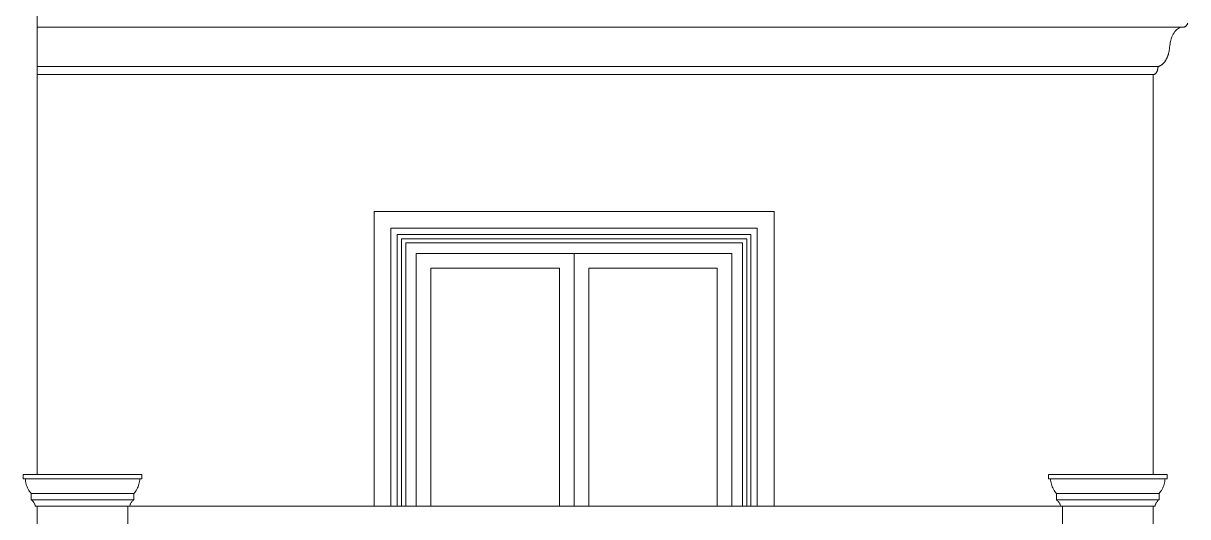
# Model space of a CAD drawing. Header units: millimetres. Extents: x 33748 to 451939, y -263262 to 62681.
# Drawn here: x 288848 to 294380, y -19047 to -16704 of the extents above; entities that cross this region are included whole.
import ezdxf

# ---------------------------------------------------------------- set-up
doc = ezdxf.new("R2010")
doc.units = ezdxf.units.MM
for name, color, linetype, lineweight in [('-DOOR', 137, 'Continuous', 9), ('-HATCH', 8, 'Continuous', 5), ('-LINE1', 7, 'Continuous', 18)]:
    doc.layers.add(name, color=color, linetype=linetype, lineweight=lineweight)
doc.layers.add('1-NETMANH', color=8, linetype='Continuous')

# ---------------------------------------------------------------- blocks, each defined once
blk = doc.blocks.new('cot lan can')
blk.add_line((-66.5, 1080), (-57, 1080))
for points in [[(-66.5, 1080), (-66.5, 1100), (496.5, 1100), (496.5, 1080), (-66.5, 1080)], [(-28.5, 1010), (-32.6, 1014.8), (-36.4, 1019.9), (-39.9, 1025.2), (-43.2, 1030.8), (-46.1, 1036.5), (-48.6, 1042.3), (-50.9, 1048.4), (-52.8, 1054.5), (-54.4, 1060.8), (-55.6, 1067.1), (-56.5, 1073.5), (-57, 1080)], [(487, 1080), (486.5, 1073.5), (485.6, 1067.1), (484.4, 1060.8), (482.8, 1054.5), (480.9, 1048.4), (478.6, 1042.3), (476.1, 1036.5), (473.2, 1030.8), (469.9, 1025.2), (466.4, 1019.9), (462.6, 1014.8), (458.5, 1010)], [(-28.5, 980), (-28.5, 1010), (458.5, 1010), (458.5, 980)], [(-10.8, 956), (-11.8, 959), (-12.9, 961.8), (-14.3, 964.6), (-15.8, 967.2), (-17.6, 969.7), (-18.4, 970.7), (-19.5, 972.1), (-21.5, 974.3), (-23.7, 976.4), (-26.1, 978.3), (-28.5, 980), (458.5, 980), (456.1, 978.3), (453.7, 976.4), (451.5, 974.3), (449.5, 972.1), (447.6, 969.7), (445.8, 967.2), (444.3, 964.6), (442.9, 961.8), (441.8, 959), (440.8, 956), (440.1, 953), (439.5, 950), (430, 950)], [(0, 950), (-9.5, 950), (-10.1, 953), (-10.8, 956)]]:
    blk.add_lwpolyline(points)
blk.add_lwpolyline([(430, 950), (430, 0), (0, 0), (0, 950)], close=True)

msp = doc.modelspace()

# ---------------------------------------------------------------- linework, layer by layer
at = {"layer": '-DOOR', "lineweight": 9}
for points in [[(292214.7, -18996.8), (292214.7, -17796.8), (290715, -17796.8), (290715, -18996.8)], [(291464.8, -18996.8), (291464.8, -17796.8), (290715, -17796.8), (290715, -18996.8)], [(291464.8, -18996.8), (291464.8, -17796.8), (292214.7, -17796.8), (292214.7, -18996.8)], [(291394.8, -18996.8), (291394.8, -17866.8), (290785, -17866.8), (290785, -18996.8)], [(291534.8, -18996.8), (291534.8, -17866.8), (292144.7, -17866.8), (292144.7, -18996.8)]]:
    msp.add_lwpolyline(points, dxfattribs=at)
at = {"layer": '-HATCH'}
for p, q in [((294362.7, -16721.6), (288914.7, -16721.8)), ((294239.8, -16909.3), (288914.7, -16909.3)), ((294219, -16946.6), (289107.9, -16946.6))]:
    msp.add_line(p, q, dxfattribs=at)
msp.add_lwpolyline([(294215, -18846.8), (294215, -16946.7)], dxfattribs=at)
at = {"layer": '-LINE1', "lineweight": 20}
for points in [[(288914.7, -18846.8), (288914.7, -13746.8)], [(289344.7, -18996.8), (293775.5, -18996.8)]]:
    msp.add_lwpolyline(points, dxfattribs=at)
at = {"layer": '-LINE1', "color": 0, "lineweight": 20}
for points in [[(288914.7, -16946.7), (294205.6, -16946.7), (294218.1, -16946.7), (294219.5, -16946.4), (294221, -16946), (294222.4, -16945.5), (294223.8, -16944.8), (294225.1, -16943.9), (294226.4, -16942.9), (294227.7, -16941.7), (294229, -16940.4), (294230.1, -16939), (294231.3, -16937.5), (294232.3, -16935.8), (294233.3, -16934), (294234.2, -16932.1), (294235.1, -16930.1), (294235.8, -16928), (294236.5, -16925.8), (294237.1, -16923.6), (294237.6, -16921.3), (294238, -16919), (294238.4, -16916.6), (294238.6, -16914.2), (294238.8, -16911.7), (294238.8, -16909.3), (294240.5, -16908.8), (294242.3, -16908.3), (294244, -16907.7), (294245.7, -16907.1), (294247.4, -16906.3), (294249.1, -16905.5), (294250.8, -16904.6), (294252.4, -16903.6), (294254.1, -16902.6), (294255.7, -16901.4), (294257.3, -16900.2), (294258.9, -16899), (294260.4, -16897.6), (294262, -16896.2), (294263.5, -16894.7), (294265, -16893.1), (294266.4, -16891.5), (294267.9, -16889.8), (294269.3, -16888), (294270.7, -16886.2), (294272, -16884.3), (294273.4, -16882.4), (294274.6, -16880.4), (294275.9, -16878.3), (294277.1, -16876.2), (294278.3, -16874), (294279.5, -16871.7), (294280.6, -16869.5), (294281.7, -16867.1), (294282.7, -16864.7), (294283.7, -16862.3), (294284.7, -16859.8), (294285.6, -16857.3), (294286.5, -16854.7), (294287.3, -16852.1), (294288.1, -16849.5), (294288.9, -16846.8), (294290.3, -16841.3), (294291.5, -16835.7), (294292.5, -16830.1), (294292.9, -16827.2), (294293.7, -16821.4), (294294, -16818.4), (294294.7, -16809.2), (294295.9, -16801), (294297, -16795.3), (294298.2, -16789.7), (294299.8, -16783.1), (294301.5, -16777.6), (294303.3, -16772.5), (294305.2, -16767.5), (294307.8, -16761.5), (294311.2, -16754.8), (294315, -16748.6), (294319.1, -16742.9), (294323.4, -16737.8), (294328, -16733.3), (294332.7, -16729.5), (294337.6, -16726.3), (294342.7, -16723.9), (294348.9, -16721.8), (294360.7, -16721.8), (294362.1, -16721.7), (294363.6, -16721.4), (294365, -16721), (294366.4, -16720.5), (294367.8, -16719.8), (294369.2, -16718.9), (294370.5, -16717.9), (294371.8, -16716.7), (294373, -16715.4), (294374.2, -16714), (294375.3, -16712.5), (294376.4, -16710.8), (294377.4, -16709), (294378.3, -16707.1), (294379.1, -16705.1), (294379.9, -16703)], [(292414.7, -18996.8), (292414.7, -17596.8), (290515, -17596.8), (290515, -18996.8)], [(292264.7, -18996.8), (292264.7, -17746.8), (290665, -17746.8), (290665, -18996.8)]]:
    msp.add_lwpolyline(points, dxfattribs=at)
at = {"layer": '1-NETMANH', "lineweight": 20}
for p, q in [((290594.7, -17676.8), (292334.7, -17676.8)), ((290595, -17676.8), (290595, -18996.8)), ((292334.7, -17676.8), (292334.7, -18996.8)), ((290624.7, -17706.8), (292304.7, -17706.8)), ((290625, -17706.8), (290625, -18996.8)), ((290644.7, -17726.8), (292284.7, -17726.8)), ((290645, -17726.8), (290645, -18996.8)), ((292284.7, -17726.8), (292284.7, -18996.8)), ((292304.7, -17706.8), (292304.7, -18996.8))]:
    msp.add_line(p, q, dxfattribs=at)

# ---------------------------------------------------------------- block references
at = {"layer": '-LINE1', "lineweight": 20}
for p in [(288914.7, -19946.8), (293785, -19946.8)]:
    msp.add_blockref('cot lan can', p, dxfattribs=at)

doc.saveas('drawing.dxf')
